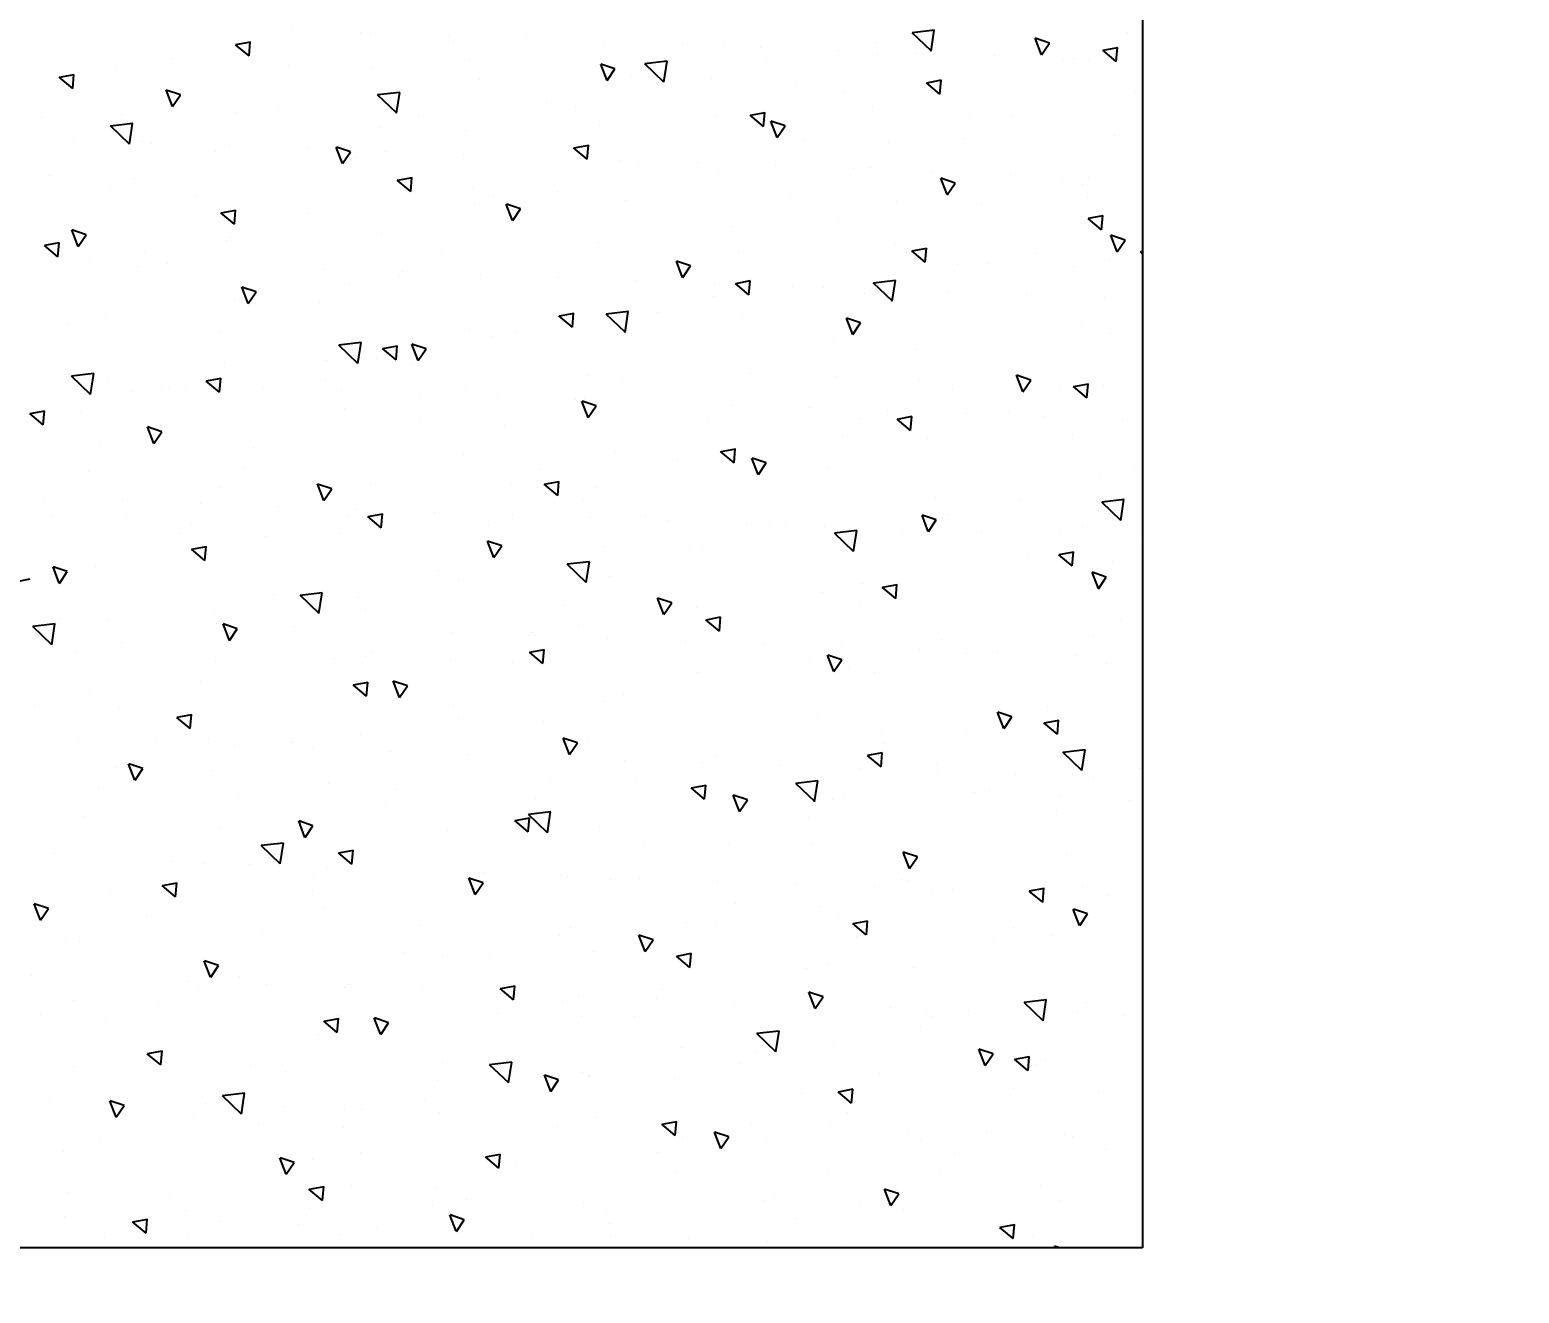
# Model space of a CAD drawing. Header units: metres. Extents: x 529524 to 529977, y 2674144 to 2674419.
# Drawn here: x 529745.622 to 529746.428, y 2674295.251 to 2674295.936 of the extents above; entities that cross this region are included whole.
import ezdxf

# ---------------------------------------------------------------- set-up
doc = ezdxf.new("R2010")
doc.units = ezdxf.units.M
doc.layers.add('IDT', color=7, linetype='Continuous')
doc.layers.add('MMS Block Numbering', color=7, linetype='Continuous')
doc.styles.add('Adani Regular', font='Adani Regular.ttf')

# ---------------------------------------------------------------- blocks, each defined once
blk = doc.blocks.new('IDT')
at = {"layer": 'IDT', "color": 8}
for p, q in [((27.26703, 16.38292), (27.26703, 17.48292)), ((27.26703, 17.48292), (28.76703, 17.48292))]:
    blk.add_line(p, q, dxfattribs=at)
at = {"layer": 'IDT', "color": 8, "linetype": 'Continuous'}
for p, q in [((27.31197, 17.48292), (27.31468, 17.48201)), ((27.31437, 17.48292), (27.31472, 17.48199)), ((27.38587, 17.48277), (27.38587, 17.48277)), ((27.42815, 17.48123), (27.42815, 17.48123)), ((27.64554, 17.48283), (27.64554, 17.48283)), ((27.32651, 17.47671), (27.32651, 17.47671)), ((27.33704, 17.47796), (27.33638, 17.47037)), ((27.33705, 17.47796), (27.34434, 17.47184)), ((27.47043, 17.47969), (27.47043, 17.47969)), ((27.5127, 17.47814), (27.5127, 17.47814)), ((27.55498, 17.4766), (27.55498, 17.4766)), ((27.59726, 17.47505), (27.59726, 17.47505)), ((27.63868, 17.47401), (27.63442, 17.46769)), ((27.63872, 17.47399), (27.64214, 17.46509)), ((27.63954, 17.47351), (27.63954, 17.47351)), ((27.70217, 17.47594), (27.70217, 17.47594)), ((27.78413, 17.47798), (27.78413, 17.47798)), ((27.80672, 17.47498), (27.80605, 17.46738)), ((27.80672, 17.47498), (27.81402, 17.46885)), ((27.82901, 17.47749), (27.82901, 17.47749)), ((27.33635, 17.47052), (27.34431, 17.47199)), ((27.4546, 17.46712), (27.4546, 17.46712)), ((27.55588, 17.46976), (27.55588, 17.46976)), ((27.63442, 17.46769), (27.64209, 17.46512)), ((27.68181, 17.47196), (27.68181, 17.47196)), ((27.72409, 17.47042), (27.72409, 17.47042)), ((27.76637, 17.46888), (27.76637, 17.46888)), ((27.80602, 17.46753), (27.81398, 17.469)), ((27.80865, 17.46733), (27.80865, 17.46733)), ((27.85092, 17.46579), (27.85092, 17.46579)), ((27.31164, 17.45745), (27.31164, 17.45745)), ((27.39668, 17.46232), (27.39668, 17.46232)), ((27.40336, 17.46), (27.39909, 17.45368)), ((27.4034, 17.45998), (27.40682, 17.45109)), ((27.42036, 17.45799), (27.42036, 17.45799)), ((27.46626, 17.45637), (27.46626, 17.45637)), ((27.47246, 17.45707), (27.47246, 17.45707)), ((27.5575, 17.46194), (27.5575, 17.46194)), ((27.56985, 17.45814), (27.56985, 17.45814)), ((27.63328, 17.4567), (27.63328, 17.4567)), ((27.65181, 17.46018), (27.65181, 17.46018)), ((27.71119, 17.45735), (27.71052, 17.44976)), ((27.71119, 17.45735), (27.71849, 17.45123)), ((27.71832, 17.46157), (27.71832, 17.46157)), ((27.78526, 17.46281), (27.78526, 17.46281)), ((27.7941, 17.45633), (27.7941, 17.45633)), ((27.32228, 17.44932), (27.32228, 17.44932)), ((27.39909, 17.45369), (27.40677, 17.45111)), ((27.64973, 17.45104), (27.64973, 17.45104)), ((27.69563, 17.44942), (27.69563, 17.44942)), ((27.71049, 17.44991), (27.71846, 17.45138)), ((27.84868, 17.45272), (27.84868, 17.45272)), ((27.3766, 17.4433), (27.3766, 17.4433)), ((27.43754, 17.44034), (27.43754, 17.44034)), ((27.51949, 17.44239), (27.51949, 17.44239)), ((27.73077, 17.44311), (27.72651, 17.43679)), ((27.73082, 17.44308), (27.73423, 17.43419)), ((27.3688, 17.43189), (27.3688, 17.43189)), ((27.60597, 17.43635), (27.60597, 17.43635)), ((27.61497, 17.43229), (27.62293, 17.43376)), ((27.61566, 17.43973), (27.61499, 17.43214)), ((27.61566, 17.43973), (27.62296, 17.43361)), ((27.71637, 17.43492), (27.71637, 17.43492)), ((27.72651, 17.43679), (27.73418, 17.43421)), ((27.28698, 17.42991), (27.28698, 17.42991)), ((27.38718, 17.42459), (27.38718, 17.42459)), ((27.47045, 17.42458), (27.47045, 17.42458)), ((27.49545, 17.4291), (27.49119, 17.42278)), ((27.4955, 17.42908), (27.49891, 17.42019)), ((27.52962, 17.43151), (27.52962, 17.43151)), ((27.69044, 17.43114), (27.69044, 17.43114)), ((27.83162, 17.42594), (27.83162, 17.42594)), ((27.83535, 17.4294), (27.83535, 17.4294)), ((27.85125, 17.43076), (27.85125, 17.43076)), ((27.26717, 17.42326), (27.26717, 17.42326)), ((27.30522, 17.42254), (27.30522, 17.42254)), ((27.30945, 17.42171), (27.30945, 17.42171)), ((27.35172, 17.42017), (27.35172, 17.42017)), ((27.394, 17.41863), (27.394, 17.41863)), ((27.43628, 17.41708), (27.43628, 17.41708)), ((27.49119, 17.42278), (27.49886, 17.42021)), ((27.51635, 17.42296), (27.51635, 17.42296)), ((27.51944, 17.41467), (27.5274, 17.41614)), ((27.52013, 17.42211), (27.51947, 17.41452)), ((27.52013, 17.42211), (27.52743, 17.41599)), ((27.58405, 17.41712), (27.58405, 17.41712)), ((27.69982, 17.41763), (27.69982, 17.41763)), ((27.74572, 17.41601), (27.74572, 17.41601)), ((27.42669, 17.40989), (27.42669, 17.40989)), ((27.47856, 17.41554), (27.47856, 17.41554)), ((27.52083, 17.41399), (27.52083, 17.41399)), ((27.56311, 17.41245), (27.56311, 17.41245)), ((27.60539, 17.4109), (27.60539, 17.4109)), ((27.64767, 17.40936), (27.64767, 17.40936)), ((27.68994, 17.40782), (27.68994, 17.40782)), ((27.69931, 17.40814), (27.69931, 17.40814)), ((27.75512, 17.41047), (27.75337, 17.39918)), ((27.75507, 17.41045), (27.76538, 17.40056)), ((27.78126, 17.41019), (27.78126, 17.41019)), ((27.82286, 17.41221), (27.8186, 17.40589)), ((27.82291, 17.41218), (27.82633, 17.40329)), ((27.4246, 17.40449), (27.42394, 17.3969)), ((27.4246, 17.40449), (27.4319, 17.39837)), ((27.65606, 17.40294), (27.65606, 17.40294)), ((27.73222, 17.40627), (27.73222, 17.40627)), ((27.75331, 17.39919), (27.76538, 17.40059)), ((27.7745, 17.40473), (27.7745, 17.40473)), ((27.81678, 17.40318), (27.81678, 17.40318)), ((27.8186, 17.40589), (27.82628, 17.40331)), ((27.85905, 17.40164), (27.85905, 17.40164)), ((27.29116, 17.39812), (27.29116, 17.39812)), ((27.33707, 17.3965), (27.33707, 17.3965)), ((27.42391, 17.39705), (27.43187, 17.39852)), ((27.45173, 17.39932), (27.45173, 17.39932)), ((27.58754, 17.3982), (27.58328, 17.39188)), ((27.58328, 17.39188), (27.59096, 17.38931)), ((27.58759, 17.39818), (27.59101, 17.38929)), ((27.61039, 17.39363), (27.60863, 17.38234)), ((27.61034, 17.39361), (27.62065, 17.38372)), ((27.64895, 17.39239), (27.64895, 17.39239)), ((27.32435, 17.38338), (27.32435, 17.38338)), ((27.32907, 17.38687), (27.32841, 17.37928)), ((27.32908, 17.38687), (27.33637, 17.38074)), ((27.35222, 17.38419), (27.34796, 17.37788)), ((27.35227, 17.38417), (27.35568, 17.37528)), ((27.4094, 17.38825), (27.4094, 17.38825)), ((27.52054, 17.39117), (27.52054, 17.39117)), ((27.56644, 17.38955), (27.56644, 17.38955)), ((27.56699, 17.39034), (27.56699, 17.39034)), ((27.57022, 17.38788), (27.57022, 17.38788)), ((27.60858, 17.38235), (27.62064, 17.38375)), ((27.73103, 17.3875), (27.73103, 17.3875)), ((27.74991, 17.38422), (27.74991, 17.38422)), ((27.79875, 17.38388), (27.79808, 17.37629)), ((27.79875, 17.38388), (27.80605, 17.37776)), ((27.84582, 17.38492), (27.84582, 17.38492)), ((27.31942, 17.38152), (27.31942, 17.38152)), ((27.32838, 17.37943), (27.33634, 17.3809)), ((27.34796, 17.37788), (27.35564, 17.3753)), ((27.46565, 17.3768), (27.4639, 17.3655)), ((27.4656, 17.37677), (27.47591, 17.36688)), ((27.47678, 17.37648), (27.47678, 17.37648)), ((27.48517, 17.38301), (27.48517, 17.38301)), ((27.64599, 17.38264), (27.64599, 17.38264)), ((27.79582, 17.3826), (27.79582, 17.3826)), ((27.79805, 17.37644), (27.80601, 17.37791)), ((27.80681, 17.38226), (27.80681, 17.38226)), ((27.43467, 17.37254), (27.43467, 17.37254)), ((27.51663, 17.37459), (27.51663, 17.37459)), ((27.67964, 17.3673), (27.67538, 17.36098)), ((27.67969, 17.36728), (27.6831, 17.35838)), ((27.70615, 17.36953), (27.70615, 17.36953)), ((27.32092, 17.35996), (27.31917, 17.34867)), ((27.32087, 17.35994), (27.33118, 17.35004)), ((27.34125, 17.36471), (27.34125, 17.36471)), ((27.38716, 17.36309), (27.38716, 17.36309)), ((27.46385, 17.36551), (27.47591, 17.36691)), ((27.67538, 17.36098), (27.68305, 17.35841)), ((27.70253, 17.35882), (27.71049, 17.36029)), ((27.70322, 17.36626), (27.70255, 17.35867)), ((27.70322, 17.36626), (27.71052, 17.36014)), ((27.7135, 17.36712), (27.7135, 17.36712)), ((27.27669, 17.3573), (27.27669, 17.3573)), ((27.30236, 17.35475), (27.30236, 17.35475)), ((27.31897, 17.35575), (27.31897, 17.35575)), ((27.36125, 17.35421), (27.36125, 17.35421)), ((27.38151, 17.35782), (27.38151, 17.35782)), ((27.38431, 17.35679), (27.38431, 17.35679)), ((27.40352, 17.35266), (27.40352, 17.35266)), ((27.44432, 17.35329), (27.44006, 17.34698)), ((27.44437, 17.35327), (27.44778, 17.34438)), ((27.4458, 17.35112), (27.4458, 17.35112)), ((27.54233, 17.35745), (27.54233, 17.35745)), ((27.57063, 17.35776), (27.57063, 17.35776)), ((27.61653, 17.35614), (27.61653, 17.35614)), ((27.70315, 17.35707), (27.70315, 17.35707)), ((27.82876, 17.35814), (27.82876, 17.35814)), ((27.86397, 17.3567), (27.86397, 17.3567)), ((27.29749, 17.35002), (27.29749, 17.35002)), ((27.31911, 17.34867), (27.33117, 17.35008)), ((27.44006, 17.34698), (27.44773, 17.3444)), ((27.48808, 17.34958), (27.48808, 17.34958)), ((27.52687, 17.34307), (27.52687, 17.34307)), ((27.53036, 17.34803), (27.53036, 17.34803)), ((27.57263, 17.34649), (27.57263, 17.34649)), ((27.58118, 17.34932), (27.58118, 17.34932)), ((27.60769, 17.34864), (27.60702, 17.34105)), ((27.60769, 17.34864), (27.61499, 17.34252)), ((27.61491, 17.34494), (27.61491, 17.34494)), ((27.65719, 17.3434), (27.65719, 17.3434)), ((27.8, 17.35081), (27.8, 17.35081)), ((27.84591, 17.34919), (27.84591, 17.34919)), ((27.607, 17.3412), (27.61496, 17.34267)), ((27.69644, 17.34034), (27.69644, 17.34034)), ((27.69947, 17.34185), (27.69947, 17.34185)), ((27.74174, 17.34031), (27.74174, 17.34031)), ((27.75624, 17.33612), (27.75624, 17.33612)), ((27.77173, 17.3364), (27.76747, 17.33008)), ((27.77178, 17.33638), (27.77519, 17.32748)), ((27.7784, 17.34239), (27.7784, 17.34239)), ((27.78402, 17.33876), (27.78402, 17.33876)), ((27.8263, 17.33722), (27.8263, 17.33722)), ((27.86858, 17.33568), (27.86858, 17.33568)), ((27.39134, 17.3313), (27.39134, 17.3313)), ((27.43725, 17.32968), (27.43725, 17.32968)), ((27.44887, 17.33153), (27.44887, 17.33153)), ((27.51216, 17.33102), (27.5115, 17.32343)), ((27.51216, 17.33102), (27.51946, 17.3249)), ((27.76747, 17.33008), (27.77515, 17.32751)), ((27.51147, 17.32358), (27.51943, 17.32505)), ((27.53641, 17.32239), (27.53215, 17.31608)), ((27.53646, 17.32237), (27.53987, 17.31348)), ((27.56413, 17.32255), (27.56413, 17.32255)), ((27.62072, 17.32435), (27.62072, 17.32435)), ((27.64608, 17.32459), (27.64608, 17.32459)), ((27.66662, 17.32273), (27.66662, 17.32273)), ((27.31655, 17.31373), (27.31655, 17.31373)), ((27.34759, 17.31661), (27.34759, 17.31661)), ((27.41663, 17.3134), (27.41597, 17.30581)), ((27.41664, 17.3134), (27.42393, 17.30727)), ((27.42211, 17.31419), (27.42211, 17.31419)), ((27.53215, 17.31608), (27.53982, 17.3135)), ((27.58293, 17.31381), (27.58293, 17.31381)), ((27.74375, 17.31344), (27.74375, 17.31344)), ((27.84295, 17.31713), (27.84295, 17.31713)), ((27.85009, 17.3174), (27.85009, 17.3174)), ((27.30109, 17.30839), (27.29683, 17.30207)), ((27.30114, 17.30837), (27.30455, 17.29947)), ((27.33707, 17.30932), (27.33707, 17.30932)), ((27.41594, 17.30596), (27.4239, 17.30743)), ((27.43181, 17.30475), (27.43181, 17.30475)), ((27.49789, 17.30895), (27.49789, 17.30895)), ((27.51376, 17.3068), (27.51376, 17.3068)), ((27.57696, 17.30966), (27.57696, 17.30966)), ((27.6587, 17.30857), (27.6587, 17.30857)), ((27.80633, 17.30271), (27.80633, 17.30271)), ((27.81952, 17.3082), (27.81952, 17.3082)), ((27.86383, 17.3055), (27.85956, 17.29918)), ((27.86387, 17.30547), (27.86729, 17.29658)), ((27.29683, 17.30207), (27.3045, 17.2995)), ((27.3211, 17.29577), (27.32044, 17.28818)), ((27.32111, 17.29577), (27.3284, 17.28965)), ((27.44143, 17.29789), (27.44143, 17.29789)), ((27.48734, 17.29627), (27.48734, 17.29627)), ((27.71064, 17.29933), (27.71064, 17.29933)), ((27.85956, 17.29918), (27.86724, 17.2966)), ((27.28563, 17.29209), (27.28563, 17.29209)), ((27.29949, 17.28695), (27.29949, 17.28695)), ((27.32041, 17.28834), (27.32837, 17.2898)), ((27.32791, 17.29055), (27.32791, 17.29055)), ((27.37019, 17.289), (27.37019, 17.289)), ((27.38145, 17.289), (27.38145, 17.289)), ((27.41247, 17.28746), (27.41247, 17.28746)), ((27.6285, 17.29149), (27.62424, 17.28517)), ((27.62855, 17.29147), (27.63197, 17.28258)), ((27.67081, 17.29094), (27.67081, 17.29094)), ((27.71671, 17.28932), (27.71671, 17.28932)), ((27.79008, 17.28535), (27.79804, 17.28682)), ((27.79078, 17.29279), (27.79011, 17.2852)), ((27.79078, 17.29279), (27.79808, 17.28667)), ((27.82589, 17.29035), (27.82589, 17.29035)), ((27.39422, 17.28376), (27.39422, 17.28376)), ((27.39768, 17.2832), (27.39768, 17.2832)), ((27.45474, 17.28591), (27.45474, 17.28591)), ((27.49702, 17.28437), (27.49702, 17.28437)), ((27.5393, 17.28282), (27.5393, 17.28282)), ((27.55504, 17.28338), (27.55504, 17.28338)), ((27.57832, 17.28153), (27.57832, 17.28153)), ((27.58158, 17.28128), (27.58158, 17.28128)), ((27.62385, 17.27974), (27.62385, 17.27974)), ((27.62424, 17.28517), (27.63192, 17.2826)), ((27.71586, 17.28301), (27.71586, 17.28301)), ((27.39318, 17.27749), (27.38892, 17.27117)), ((27.38892, 17.27117), (27.3966, 17.26859)), ((27.39323, 17.27746), (27.39665, 17.26857)), ((27.62705, 17.27625), (27.62705, 17.27625)), ((27.66613, 17.27819), (27.66613, 17.27819)), ((27.69358, 17.27255), (27.69358, 17.27255)), ((27.69525, 17.27517), (27.69458, 17.26758)), ((27.69525, 17.27517), (27.70255, 17.26905)), ((27.70841, 17.27665), (27.70841, 17.27665)), ((27.7341, 17.27493), (27.73235, 17.26364)), ((27.73405, 17.27491), (27.74436, 17.26502)), ((27.75069, 17.2751), (27.75069, 17.2751)), ((27.77553, 17.2746), (27.77553, 17.2746)), ((27.79296, 17.27356), (27.79296, 17.27356)), ((27.83524, 17.27201), (27.83524, 17.27201)), ((27.30805, 17.26981), (27.30805, 17.26981)), ((27.446, 17.26373), (27.446, 17.26373)), ((27.49152, 17.26448), (27.49152, 17.26448)), ((27.53743, 17.26286), (27.53743, 17.26286)), ((27.69456, 17.26773), (27.70252, 17.2692)), ((27.73229, 17.26365), (27.74435, 17.26505)), ((27.85642, 17.2693), (27.85642, 17.2693)), ((27.56126, 17.25475), (27.56126, 17.25475)), ((27.58937, 17.2581), (27.58761, 17.2468)), ((27.58932, 17.25807), (27.59962, 17.24818)), ((27.59972, 17.25755), (27.59906, 17.24996)), ((27.59972, 17.25755), (27.60702, 17.25142)), ((27.64322, 17.2568), (27.64322, 17.2568)), ((27.7206, 17.26059), (27.71634, 17.25427)), ((27.71634, 17.25427), (27.72401, 17.2517)), ((27.72065, 17.26057), (27.72406, 17.25168)), ((27.7209, 17.25753), (27.7209, 17.25753)), ((27.7668, 17.25591), (27.7668, 17.25591)), ((27.44777, 17.24979), (27.44777, 17.24979)), ((27.48528, 17.24659), (27.48102, 17.24027)), ((27.48533, 17.24656), (27.48874, 17.23767)), ((27.58756, 17.24681), (27.59962, 17.24821)), ((27.59903, 17.25011), (27.60699, 17.25158)), ((27.84009, 17.24933), (27.84009, 17.24933)), ((27.274, 17.2405), (27.274, 17.2405)), ((27.31369, 17.24593), (27.31369, 17.24593)), ((27.43482, 17.24012), (27.43482, 17.24012)), ((27.44463, 17.24126), (27.44288, 17.22996)), ((27.44458, 17.24123), (27.45489, 17.23134)), ((27.48102, 17.24027), (27.48869, 17.23769)), ((27.50419, 17.23993), (27.50353, 17.23233)), ((27.50419, 17.23993), (27.51149, 17.2338)), ((27.5109, 17.239), (27.5109, 17.239)), ((27.59564, 17.23975), (27.59564, 17.23975)), ((27.67714, 17.24284), (27.67714, 17.24284)), ((27.75646, 17.23938), (27.75646, 17.23938)), ((27.31224, 17.23802), (27.31224, 17.23802)), ((27.34978, 17.23526), (27.34978, 17.23526)), ((27.35814, 17.2364), (27.35814, 17.2364)), ((27.42894, 17.23695), (27.42894, 17.23695)), ((27.44283, 17.22997), (27.45489, 17.23137)), ((27.5035, 17.23249), (27.51146, 17.23396)), ((27.5106, 17.23488), (27.5106, 17.23488)), ((27.54161, 17.23107), (27.54161, 17.23107)), ((27.67142, 17.23451), (27.67142, 17.23451)), ((27.70777, 17.23153), (27.70777, 17.23153)), ((27.83224, 17.23413), (27.83224, 17.23413)), ((27.26848, 17.22333), (27.26848, 17.22333)), ((27.29376, 17.22794), (27.29376, 17.22794)), ((27.2999, 17.22442), (27.29815, 17.21313)), ((27.29985, 17.2244), (27.31016, 17.2145)), ((27.33604, 17.2264), (27.33604, 17.2264)), ((27.37832, 17.22485), (27.37832, 17.22485)), ((27.40866, 17.2223), (27.408, 17.21471)), ((27.40867, 17.2223), (27.41596, 17.21618)), ((27.4206, 17.22331), (27.4206, 17.22331)), ((27.58752, 17.22945), (27.58752, 17.22945)), ((27.77099, 17.22412), (27.77099, 17.22412)), ((27.81269, 17.22969), (27.80843, 17.22337)), ((27.80843, 17.22337), (27.81611, 17.2208)), ((27.81274, 17.22967), (27.81615, 17.22078)), ((27.81689, 17.2225), (27.81689, 17.2225)), ((27.82303, 17.22255), (27.82303, 17.22255)), ((27.29663, 17.21916), (27.29663, 17.21916)), ((27.29809, 17.21313), (27.31015, 17.21454)), ((27.37858, 17.2212), (27.37858, 17.2212)), ((27.40797, 17.21487), (27.41593, 17.21633)), ((27.46287, 17.22176), (27.46287, 17.22176)), ((27.49786, 17.21638), (27.49786, 17.21638)), ((27.50515, 17.22022), (27.50515, 17.22022)), ((27.54743, 17.21868), (27.54743, 17.21868)), ((27.57737, 17.21568), (27.57311, 17.20937)), ((27.57742, 17.21566), (27.58083, 17.20677)), ((27.58971, 17.21713), (27.58971, 17.21713)), ((27.63198, 17.21559), (27.63198, 17.21559)), ((27.67426, 17.21404), (27.67426, 17.21404)), ((27.40694, 17.20969), (27.40694, 17.20969)), ((27.56776, 17.20932), (27.56776, 17.20932)), ((27.57311, 17.20937), (27.58079, 17.20679)), ((27.57546, 17.21373), (27.57546, 17.21373)), ((27.71654, 17.2125), (27.71654, 17.2125)), ((27.72723, 17.20943), (27.72723, 17.20943)), ((27.72858, 17.20894), (27.72858, 17.20894)), ((27.75882, 17.21095), (27.75882, 17.21095)), ((27.77267, 17.2068), (27.77267, 17.2068)), ((27.80109, 17.20941), (27.80109, 17.20941)), ((27.84337, 17.20787), (27.84337, 17.20787)), ((27.31244, 17.19724), (27.3204, 17.19871)), ((27.31313, 17.20468), (27.31247, 17.19709)), ((27.31314, 17.20468), (27.32043, 17.19856)), ((27.34205, 17.20168), (27.33779, 17.19536)), ((27.3421, 17.20166), (27.34551, 17.19277)), ((27.36233, 17.20461), (27.36233, 17.20461)), ((27.40823, 17.20299), (27.40823, 17.20299)), ((27.69071, 17.20475), (27.69071, 17.20475)), ((27.78281, 17.2017), (27.78214, 17.19411)), ((27.78281, 17.2017), (27.79011, 17.19558)), ((27.31857, 17.18992), (27.31857, 17.18992)), ((27.33779, 17.19536), (27.34547, 17.19279)), ((27.44314, 17.19594), (27.44314, 17.19594)), ((27.5917, 17.19766), (27.5917, 17.19766)), ((27.63761, 17.19604), (27.63761, 17.19604)), ((27.78211, 17.19426), (27.79008, 17.19573)), ((27.82108, 17.19071), (27.82108, 17.19071)), ((27.54795, 17.18297), (27.54795, 17.18297)), ((27.5584, 17.18696), (27.5584, 17.18696)), ((27.64035, 17.189), (27.64035, 17.189)), ((27.66947, 17.18478), (27.66521, 17.17847)), ((27.66951, 17.18476), (27.67293, 17.17587)), ((27.68728, 17.18408), (27.68661, 17.17649)), ((27.68728, 17.18408), (27.69458, 17.17795)), ((27.86698, 17.18909), (27.86698, 17.18909)), ((27.31082, 17.17814), (27.31082, 17.17814)), ((27.66521, 17.17847), (27.67288, 17.17589)), ((27.68659, 17.17664), (27.69455, 17.17811)), ((27.77732, 17.17602), (27.77732, 17.17602)), ((27.83722, 17.18153), (27.83722, 17.18153)), ((27.28672, 17.16643), (27.28672, 17.16643)), ((27.41242, 17.1712), (27.41242, 17.1712)), ((27.42608, 17.16916), (27.42608, 17.16916)), ((27.43415, 17.17078), (27.42988, 17.16446)), ((27.43419, 17.17076), (27.43761, 17.16186)), ((27.44754, 17.16606), (27.44754, 17.16606)), ((27.45833, 17.16958), (27.45833, 17.16958)), ((27.50804, 17.17121), (27.50804, 17.17121)), ((27.59175, 17.16646), (27.59109, 17.15886)), ((27.59175, 17.16645), (27.59905, 17.16033)), ((27.60836, 17.16569), (27.60836, 17.16569)), ((27.30329, 17.16198), (27.30329, 17.16198)), ((27.34556, 17.16044), (27.34556, 17.16044)), ((27.36249, 17.16119), (27.36249, 17.16119)), ((27.38784, 17.15889), (27.38784, 17.15889)), ((27.42989, 17.16446), (27.43756, 17.16189)), ((27.52331, 17.16082), (27.52331, 17.16082)), ((27.59106, 17.15902), (27.59902, 17.16048)), ((27.64179, 17.16425), (27.64179, 17.16425)), ((27.68413, 17.16044), (27.68413, 17.16044)), ((27.6877, 17.16263), (27.6877, 17.16263)), ((27.70491, 17.16374), (27.70491, 17.16374)), ((27.76917, 17.16531), (27.76917, 17.16531)), ((27.84495, 17.16007), (27.84495, 17.16007)), ((27.29376, 17.15136), (27.29376, 17.15136)), ((27.36866, 17.15651), (27.36866, 17.15651)), ((27.37572, 17.15341), (27.37572, 17.15341)), ((27.43012, 17.15735), (27.43012, 17.15735)), ((27.4724, 17.1558), (27.4724, 17.1558)), ((27.51467, 17.15426), (27.51467, 17.15426)), ((27.55695, 17.15271), (27.55695, 17.15271)), ((27.59804, 17.14956), (27.59804, 17.14956)), ((27.59923, 17.15117), (27.59923, 17.15117)), ((27.64151, 17.14962), (27.64151, 17.14962)), ((27.76156, 17.15388), (27.7573, 17.14757)), ((27.76161, 17.15386), (27.76502, 17.14497)), ((27.82016, 17.15476), (27.82016, 17.15476)), ((27.85781, 17.15623), (27.85606, 17.14494)), ((27.85776, 17.15621), (27.86807, 17.14631)), ((27.27904, 17.14312), (27.27904, 17.14312)), ((27.49553, 17.14139), (27.50349, 17.14286)), ((27.49622, 17.14883), (27.49556, 17.14124)), ((27.49622, 17.14883), (27.50352, 17.14271)), ((27.57259, 17.14594), (27.57259, 17.14594)), ((27.68378, 17.14808), (27.68378, 17.14808)), ((27.72606, 17.14654), (27.72606, 17.14654)), ((27.7573, 17.14757), (27.76497, 17.14499)), ((27.76834, 17.14499), (27.76834, 17.14499)), ((27.81062, 17.14345), (27.81062, 17.14345)), ((27.82741, 17.14261), (27.82741, 17.14261)), ((27.85289, 17.1419), (27.85289, 17.1419)), ((27.85601, 17.14494), (27.86807, 17.14635)), ((27.41965, 17.13563), (27.41965, 17.13563)), ((27.46251, 17.13779), (27.46251, 17.13779)), ((27.50842, 17.13617), (27.50842, 17.13617)), ((27.52624, 17.13988), (27.52198, 17.13356)), ((27.52198, 17.13356), (27.52965, 17.13099)), ((27.52629, 17.13986), (27.5297, 17.13096)), ((27.58047, 17.13525), (27.58047, 17.13525)), ((27.68785, 17.13696), (27.68785, 17.13696)), ((27.71308, 17.13939), (27.71133, 17.1281)), ((27.71303, 17.13937), (27.72334, 17.12948)), ((27.74129, 17.13488), (27.74129, 17.13488)), ((27.7698, 17.13901), (27.7698, 17.13901)), ((27.29092, 17.12587), (27.28666, 17.11955)), ((27.29097, 17.12585), (27.29438, 17.11696)), ((27.4, 17.12377), (27.40796, 17.12524)), ((27.40069, 17.13121), (27.40003, 17.12362)), ((27.4007, 17.13121), (27.40799, 17.12509)), ((27.44027, 17.12814), (27.44027, 17.12814)), ((27.69188, 17.13084), (27.69188, 17.13084)), ((27.71127, 17.12811), (27.72333, 17.12951)), ((27.73779, 17.12922), (27.73779, 17.12922)), ((27.28666, 17.11956), (27.29433, 17.11698)), ((27.41875, 17.1231), (27.41875, 17.1231)), ((27.55553, 17.11916), (27.55553, 17.11916)), ((27.56834, 17.12256), (27.56659, 17.11126)), ((27.56829, 17.12253), (27.5786, 17.11264)), ((27.63749, 17.12121), (27.63749, 17.12121)), ((27.85365, 17.12298), (27.84939, 17.11666)), ((27.8537, 17.12296), (27.85712, 17.11407)), ((27.86967, 17.12079), (27.87763, 17.12226)), ((27.28323, 17.11133), (27.28323, 17.11133)), ((27.30516, 17.11359), (27.3045, 17.106)), ((27.30517, 17.11359), (27.31246, 17.10747)), ((27.30796, 17.11034), (27.30796, 17.11034)), ((27.32913, 17.10971), (27.32913, 17.10971)), ((27.56654, 17.11127), (27.5786, 17.11267)), ((27.64813, 17.11615), (27.64813, 17.11615)), ((27.77484, 17.11061), (27.77417, 17.10302)), ((27.77484, 17.11061), (27.78214, 17.10448)), ((27.83436, 17.11374), (27.83436, 17.11374)), ((27.84939, 17.11666), (27.85707, 17.11409)), ((27.30447, 17.10615), (27.31243, 17.10762)), ((27.42361, 17.10572), (27.42186, 17.09442)), ((27.42322, 17.10136), (27.42322, 17.10136)), ((27.42356, 17.10569), (27.43387, 17.0958)), ((27.50517, 17.10341), (27.50517, 17.10341)), ((27.5126, 17.10438), (27.5126, 17.10438)), ((27.55851, 17.10276), (27.55851, 17.10276)), ((27.61833, 17.10898), (27.61407, 17.10266)), ((27.61407, 17.10266), (27.62175, 17.10008)), ((27.61838, 17.10895), (27.6218, 17.10006)), ((27.77414, 17.10317), (27.78211, 17.10464)), ((27.26995, 17.09832), (27.26995, 17.09832)), ((27.31223, 17.09677), (27.31223, 17.09677)), ((27.3545, 17.09523), (27.3545, 17.09523)), ((27.38301, 17.09497), (27.37875, 17.08865)), ((27.38306, 17.09495), (27.38647, 17.08606)), ((27.39678, 17.09368), (27.39678, 17.09368)), ((27.4218, 17.09443), (27.43387, 17.09584)), ((27.67931, 17.09298), (27.67864, 17.08539)), ((27.67931, 17.09298), (27.68661, 17.08686)), ((27.70204, 17.09594), (27.70204, 17.09594)), ((27.74198, 17.09743), (27.74198, 17.09743)), ((27.78788, 17.09581), (27.78788, 17.09581)), ((27.27888, 17.08888), (27.27712, 17.07759)), ((27.27883, 17.08886), (27.28913, 17.07897)), ((27.29943, 17.09237), (27.29943, 17.09237)), ((27.37286, 17.08561), (27.37286, 17.08561)), ((27.37521, 17.08713), (27.37521, 17.08713)), ((27.37875, 17.08865), (27.38643, 17.08608)), ((27.43906, 17.09214), (27.43906, 17.09214)), ((27.46025, 17.092), (27.46025, 17.092)), ((27.46884, 17.08969), (27.46884, 17.08969)), ((27.48134, 17.0906), (27.48134, 17.0906)), ((27.52361, 17.08905), (27.52361, 17.08905)), ((27.53603, 17.08675), (27.53603, 17.08675)), ((27.56589, 17.08751), (27.56589, 17.08751)), ((27.60817, 17.08596), (27.60817, 17.08596)), ((27.62107, 17.09162), (27.62107, 17.09162)), ((27.67862, 17.08555), (27.68658, 17.08701)), ((27.69684, 17.08638), (27.69684, 17.08638)), ((27.78189, 17.09125), (27.78189, 17.09125)), ((27.8173, 17.08696), (27.8173, 17.08696)), ((27.85766, 17.086), (27.85766, 17.086)), ((27.27707, 17.07759), (27.28913, 17.079)), ((27.2909, 17.08357), (27.2909, 17.08357)), ((27.33332, 17.07792), (27.33332, 17.07792)), ((27.56973, 17.07814), (27.56973, 17.07814)), ((27.65045, 17.08442), (27.65045, 17.08442)), ((27.69273, 17.08287), (27.69273, 17.08287)), ((27.69822, 17.08274), (27.69822, 17.08274)), ((27.71043, 17.07808), (27.70617, 17.07176)), ((27.71048, 17.07805), (27.71389, 17.06916)), ((27.735, 17.08133), (27.735, 17.08133)), ((27.77728, 17.07979), (27.77728, 17.07979)), ((27.81956, 17.07824), (27.81956, 17.07824)), ((27.37922, 17.0763), (27.37922, 17.0763)), ((27.56269, 17.07097), (27.56269, 17.07097)), ((27.58309, 17.06792), (27.59105, 17.06939)), ((27.58378, 17.07536), (27.58312, 17.06777)), ((27.58378, 17.07536), (27.59108, 17.06924)), ((27.6086, 17.06935), (27.6086, 17.06935)), ((27.68498, 17.06916), (27.68498, 17.06916)), ((27.70617, 17.07176), (27.71384, 17.06918)), ((27.76694, 17.07121), (27.76694, 17.07121)), ((27.86184, 17.0767), (27.86184, 17.0767)), ((27.27155, 17.06194), (27.27155, 17.06194)), ((27.28956, 17.06323), (27.28956, 17.06323)), ((27.43236, 17.06156), (27.43236, 17.06156)), ((27.47511, 17.06407), (27.47085, 17.05775)), ((27.47516, 17.06405), (27.47857, 17.05516)), ((27.59318, 17.06119), (27.59318, 17.06119)), ((27.754, 17.06082), (27.754, 17.06082)), ((27.79207, 17.06402), (27.79207, 17.06402)), ((27.83797, 17.0624), (27.83797, 17.0624)), ((27.43741, 17.06035), (27.43741, 17.06035)), ((27.47085, 17.05775), (27.47852, 17.05518)), ((27.48825, 17.05774), (27.48759, 17.05015)), ((27.48826, 17.05774), (27.49555, 17.05162)), ((27.51893, 17.05628), (27.51893, 17.05628)), ((27.63462, 17.05341), (27.63462, 17.05341)), ((27.48756, 17.0503), (27.49552, 17.05177)), ((27.55267, 17.05137), (27.55267, 17.05137)), ((27.74831, 17.04933), (27.74831, 17.04933)), ((27.80252, 17.04717), (27.79826, 17.04086)), ((27.80257, 17.04715), (27.80598, 17.03826)), ((27.8315, 17.04594), (27.8315, 17.04594)), ((27.30509, 17.04255), (27.30509, 17.04255)), ((27.38341, 17.04451), (27.38341, 17.04451)), ((27.39272, 17.04012), (27.39206, 17.03253)), ((27.39273, 17.04012), (27.40002, 17.034)), ((27.42931, 17.04289), (27.42931, 17.04289)), ((27.61278, 17.03756), (27.61278, 17.03756)), ((27.79826, 17.04086), (27.80594, 17.03828)), ((27.8624, 17.03714), (27.86173, 17.02954)), ((27.8624, 17.03714), (27.8697, 17.03101)), ((27.27808, 17.03417), (27.27808, 17.03417)), ((27.32036, 17.03262), (27.32036, 17.03262)), ((27.33965, 17.02982), (27.33965, 17.02982)), ((27.36264, 17.03108), (27.36264, 17.03108)), ((27.39203, 17.03268), (27.39999, 17.03415)), ((27.40491, 17.02954), (27.40491, 17.02954)), ((27.42035, 17.03357), (27.42035, 17.03357)), ((27.50231, 17.03561), (27.50231, 17.03561)), ((27.5672, 17.03317), (27.56294, 17.02685)), ((27.56725, 17.03315), (27.57066, 17.02425)), ((27.65869, 17.03594), (27.65869, 17.03594)), ((27.84216, 17.03061), (27.84216, 17.03061)), ((27.8617, 17.0297), (27.86966, 17.03116)), ((27.29719, 17.0225), (27.29653, 17.01491)), ((27.2972, 17.0225), (27.30449, 17.01637)), ((27.44719, 17.02799), (27.44719, 17.02799)), ((27.48947, 17.02645), (27.48947, 17.02645)), ((27.53175, 17.0249), (27.53175, 17.0249)), ((27.56294, 17.02685), (27.57061, 17.02428)), ((27.56902, 17.02287), (27.56902, 17.02287)), ((27.57402, 17.02336), (27.57402, 17.02336)), ((27.6163, 17.02181), (27.6163, 17.02181)), ((27.69918, 17.02815), (27.69918, 17.02815)), ((27.83679, 17.02069), (27.83504, 17.0094)), ((27.83674, 17.02067), (27.84705, 17.01078)), ((27.28803, 17.01577), (27.28803, 17.01577)), ((27.2965, 17.01506), (27.30446, 17.01653)), ((27.31214, 17.0183), (27.31214, 17.0183)), ((27.33188, 17.01916), (27.32762, 17.01285)), ((27.32762, 17.01285), (27.33529, 17.01027)), ((27.33193, 17.01914), (27.33534, 17.01025)), ((27.36999, 17.01782), (27.36999, 17.01782)), ((27.38792, 17.01306), (27.38792, 17.01306)), ((27.47296, 17.01793), (27.47296, 17.01793)), ((27.54874, 17.01269), (27.54874, 17.01269)), ((27.63378, 17.01756), (27.63378, 17.01756)), ((27.65858, 17.02027), (27.65858, 17.02027)), ((27.70086, 17.01873), (27.70086, 17.01873)), ((27.70956, 17.01231), (27.70956, 17.01231)), ((27.74313, 17.01718), (27.74313, 17.01718)), ((27.76618, 17.01207), (27.77414, 17.01354)), ((27.76687, 17.01951), (27.7662, 17.01192)), ((27.76687, 17.01951), (27.77417, 17.01339)), ((27.78541, 17.01564), (27.78541, 17.01564)), ((27.7946, 17.01718), (27.7946, 17.01718)), ((27.7984, 17.01592), (27.7984, 17.01592)), ((27.81444, 17.01917), (27.81444, 17.01917)), ((27.82769, 17.01409), (27.82769, 17.01409)), ((27.4335, 17.0111), (27.4335, 17.0111)), ((27.4794, 17.00948), (27.4794, 17.00948)), ((27.56686, 17.01035), (27.56686, 17.01035)), ((27.83499, 17.0094), (27.84705, 17.01081)), ((27.38974, 16.99641), (27.38974, 16.99641)), ((27.6593, 17.00227), (27.65503, 16.99595)), ((27.65934, 17.00225), (27.66276, 16.99335)), ((27.66287, 17.00415), (27.66287, 17.00415)), ((27.67134, 17.00189), (27.67067, 16.9943)), ((27.67134, 17.00189), (27.67864, 16.99577)), ((27.68212, 17.00137), (27.68212, 17.00137)), ((27.69206, 17.00385), (27.69031, 16.99256)), ((27.69201, 17.00383), (27.70232, 16.99394)), ((27.70878, 17.00253), (27.70878, 17.00253)), ((27.76408, 17.00342), (27.76408, 17.00342)), ((27.42397, 16.98826), (27.41971, 16.98195)), ((27.42402, 16.98824), (27.42744, 16.97935)), ((27.43455, 16.99255), (27.43455, 16.99255)), ((27.61911, 16.98946), (27.61911, 16.98946)), ((27.65503, 16.99595), (27.66271, 16.99338)), ((27.67065, 16.99445), (27.67861, 16.99592)), ((27.69025, 16.99257), (27.70231, 16.99397)), ((27.28426, 16.98787), (27.28426, 16.98787)), ((27.30012, 16.98302), (27.30012, 16.98302)), ((27.41971, 16.98195), (27.42739, 16.97937)), ((27.44508, 16.9875), (27.44508, 16.9875)), ((27.54732, 16.98702), (27.54557, 16.97572)), ((27.54727, 16.98699), (27.55758, 16.9771)), ((27.5498, 16.98357), (27.5498, 16.98357)), ((27.57581, 16.98427), (27.57515, 16.97668)), ((27.57581, 16.98427), (27.58311, 16.97815)), ((27.6059, 16.98713), (27.6059, 16.98713)), ((27.63176, 16.98562), (27.63176, 16.98562)), ((27.76672, 16.98675), (27.76672, 16.98675)), ((27.84849, 16.98251), (27.84849, 16.98251)), ((27.30223, 16.97475), (27.30223, 16.97475)), ((27.48359, 16.97769), (27.48359, 16.97769)), ((27.52949, 16.97607), (27.52949, 16.97607)), ((27.54552, 16.97573), (27.55758, 16.97713)), ((27.57512, 16.97683), (27.58308, 16.9783)), ((27.82863, 16.97815), (27.82863, 16.97815)), ((27.2876, 16.96821), (27.2876, 16.96821)), ((27.32988, 16.96666), (27.32988, 16.96666)), ((27.37216, 16.96512), (27.37216, 16.96512)), ((27.40259, 16.97018), (27.40084, 16.95888)), ((27.40254, 16.97015), (27.41285, 16.96026)), ((27.41749, 16.96577), (27.41749, 16.96577)), ((27.48028, 16.96665), (27.47962, 16.95906)), ((27.48029, 16.96665), (27.48758, 16.96053)), ((27.49944, 16.96782), (27.49944, 16.96782)), ((27.71296, 16.97074), (27.71296, 16.97074)), ((27.75139, 16.97137), (27.74713, 16.96505)), ((27.74713, 16.96505), (27.7548, 16.96248)), ((27.75144, 16.97134), (27.75485, 16.96245)), ((27.75887, 16.96912), (27.75887, 16.96912)), ((27.40078, 16.95889), (27.41284, 16.9603)), ((27.41443, 16.96357), (27.41443, 16.96357)), ((27.43983, 16.963), (27.43983, 16.963)), ((27.45671, 16.96203), (27.45671, 16.96203)), ((27.47959, 16.95921), (27.48755, 16.96068)), ((27.49899, 16.96049), (27.49899, 16.96049)), ((27.51607, 16.95736), (27.51181, 16.95104)), ((27.51612, 16.95734), (27.51953, 16.94845)), ((27.54127, 16.95894), (27.54127, 16.95894)), ((27.58354, 16.9574), (27.58354, 16.9574)), ((27.62582, 16.95585), (27.62582, 16.95585)), ((27.6692, 16.95605), (27.6692, 16.95605)), ((27.69631, 16.96035), (27.69631, 16.96035)), ((27.28517, 16.94798), (27.28517, 16.94798)), ((27.3043, 16.95123), (27.3043, 16.95123)), ((27.35021, 16.94961), (27.35021, 16.94961)), ((27.36713, 16.95002), (27.36713, 16.95002)), ((27.38475, 16.94903), (27.38409, 16.94144)), ((27.38476, 16.94903), (27.39205, 16.9429)), ((27.51181, 16.95105), (27.51948, 16.94847)), ((27.6681, 16.95431), (27.6681, 16.95431)), ((27.71038, 16.95276), (27.71038, 16.95276)), ((27.75265, 16.95122), (27.75265, 16.95122)), ((27.79493, 16.94967), (27.79493, 16.94967)), ((27.81157, 16.95137), (27.81157, 16.95137)), ((27.83721, 16.94813), (27.83721, 16.94813)), ((27.26703, 16.94446), (27.26811, 16.94343)), ((27.26703, 16.94333), (27.26811, 16.94346)), ((27.28075, 16.94336), (27.27649, 16.93704)), ((27.2808, 16.94333), (27.28421, 16.93444)), ((27.32486, 16.94424), (27.32486, 16.94424)), ((27.38406, 16.94159), (27.39202, 16.94306)), ((27.48568, 16.94387), (27.48568, 16.94387)), ((27.53368, 16.94428), (27.53368, 16.94428)), ((27.564, 16.94255), (27.564, 16.94255)), ((27.57958, 16.94266), (27.57958, 16.94266)), ((27.64649, 16.94349), (27.64649, 16.94349)), ((27.80731, 16.94312), (27.80731, 16.94312)), ((27.84348, 16.94047), (27.83922, 16.93415)), ((27.84353, 16.94044), (27.84695, 16.93155)), ((27.85373, 16.9386), (27.86169, 16.94007)), ((27.85443, 16.94604), (27.85376, 16.93845)), ((27.85443, 16.94604), (27.86173, 16.93992)), ((27.27649, 16.93704), (27.28416, 16.93446)), ((27.40063, 16.939), (27.40063, 16.939)), ((27.56145, 16.93862), (27.56145, 16.93862)), ((27.67926, 16.93357), (27.67926, 16.93357)), ((27.72227, 16.93825), (27.72227, 16.93825)), ((27.76121, 16.93562), (27.76121, 16.93562)), ((27.76305, 16.93733), (27.76305, 16.93733)), ((27.80896, 16.93571), (27.80896, 16.93571)), ((27.83922, 16.93415), (27.8469, 16.93157)), ((27.28853, 16.92397), (27.29649, 16.92544)), ((27.28923, 16.93141), (27.28856, 16.92381)), ((27.28923, 16.93141), (27.29653, 16.92528)), ((27.43168, 16.92476), (27.43168, 16.92476)), ((27.48992, 16.92959), (27.48992, 16.92959)), ((27.60816, 16.92646), (27.6039, 16.92014)), ((27.60821, 16.92644), (27.61162, 16.91755)), ((27.7589, 16.92842), (27.75823, 16.92083)), ((27.7589, 16.92842), (27.7662, 16.9223)), ((27.35439, 16.91782), (27.35439, 16.91782)), ((27.4003, 16.9162), (27.4003, 16.9162)), ((27.54694, 16.91578), (27.54694, 16.91578)), ((27.6039, 16.92014), (27.61158, 16.91757)), ((27.62889, 16.91782), (27.62889, 16.91782)), ((27.71929, 16.92264), (27.71929, 16.92264)), ((27.75821, 16.92098), (27.76617, 16.92245)), ((27.29697, 16.91381), (27.29697, 16.91381)), ((27.37284, 16.91246), (27.36858, 16.90614)), ((27.37289, 16.91243), (27.3763, 16.90354)), ((27.45779, 16.91343), (27.45779, 16.91343)), ((27.58377, 16.91087), (27.58377, 16.91087)), ((27.61861, 16.91306), (27.61861, 16.91306)), ((27.62967, 16.90925), (27.62967, 16.90925)), ((27.66337, 16.9108), (27.66271, 16.90321)), ((27.66337, 16.9108), (27.67067, 16.90468)), ((27.77943, 16.91269), (27.77943, 16.91269)), ((27.82577, 16.91035), (27.82577, 16.91035)), ((27.29654, 16.903), (27.29654, 16.903)), ((27.29937, 16.90696), (27.29937, 16.90696)), ((27.31064, 16.90313), (27.31064, 16.90313)), ((27.33882, 16.90146), (27.33882, 16.90146)), ((27.36858, 16.90614), (27.37626, 16.90356)), ((27.3811, 16.89991), (27.3811, 16.89991)), ((27.49658, 16.90002), (27.49658, 16.90002)), ((27.66268, 16.90336), (27.67064, 16.90483)), ((27.81314, 16.90392), (27.81314, 16.90392)), ((27.85905, 16.9023), (27.85905, 16.9023)), ((27.41462, 16.89798), (27.41462, 16.89798)), ((27.42338, 16.89837), (27.42338, 16.89837)), ((27.46565, 16.89682), (27.46565, 16.89682)), ((27.50793, 16.89528), (27.50793, 16.89528)), ((27.54001, 16.89618), (27.54001, 16.89618)), ((27.55021, 16.89373), (27.55021, 16.89373)), ((27.56784, 16.89318), (27.56718, 16.88559)), ((27.56784, 16.89318), (27.57514, 16.88706)), ((27.59249, 16.89219), (27.59249, 16.89219)), ((27.69345, 16.89256), (27.69345, 16.89256)), ((27.70026, 16.89556), (27.696, 16.88924)), ((27.70031, 16.89554), (27.70372, 16.88665)), ((27.40449, 16.88441), (27.40449, 16.88441)), ((27.56715, 16.88574), (27.57511, 16.88721)), ((27.63476, 16.89065), (27.63476, 16.89065)), ((27.67704, 16.8891), (27.67704, 16.8891)), ((27.696, 16.88924), (27.70367, 16.88667)), ((27.71932, 16.88756), (27.71932, 16.88756)), ((27.7616, 16.88601), (27.7616, 16.88601)), ((27.76938, 16.88923), (27.76938, 16.88923)), ((27.80387, 16.88447), (27.80387, 16.88447)), ((27.80871, 16.88358), (27.80871, 16.88358)), ((27.81577, 16.88515), (27.81402, 16.87386)), ((27.81572, 16.88513), (27.82603, 16.87524)), ((27.28231, 16.88018), (27.28231, 16.88018)), ((27.36426, 16.88223), (27.36426, 16.88223)), ((27.45039, 16.88279), (27.45039, 16.88279)), ((27.46494, 16.88155), (27.46067, 16.87524)), ((27.46068, 16.87524), (27.46835, 16.87266)), ((27.46498, 16.88153), (27.4684, 16.87264)), ((27.47231, 16.87556), (27.47165, 16.86797)), ((27.47232, 16.87556), (27.47961, 16.86943)), ((27.63386, 16.87746), (27.63386, 16.87746)), ((27.67976, 16.87584), (27.67976, 16.87584)), ((27.81396, 16.87387), (27.82603, 16.87527)), ((27.84615, 16.88292), (27.84615, 16.88292)), ((27.33757, 16.87018), (27.33757, 16.87018)), ((27.36073, 16.86972), (27.36073, 16.86972)), ((27.47162, 16.86812), (27.47958, 16.86959)), ((27.49839, 16.8698), (27.49839, 16.8698)), ((27.56113, 16.87476), (27.56113, 16.87476)), ((27.65921, 16.86943), (27.65921, 16.86943)), ((27.67104, 16.86831), (27.66928, 16.85702)), ((27.67099, 16.86829), (27.6813, 16.8584)), ((27.75835, 16.86782), (27.75835, 16.86782)), ((27.82003, 16.86905), (27.82003, 16.86905)), ((27.86323, 16.87051), (27.86323, 16.87051)), ((27.41335, 16.86493), (27.41335, 16.86493)), ((27.57417, 16.86456), (27.57417, 16.86456)), ((27.5901, 16.86277), (27.5901, 16.86277)), ((27.67639, 16.86578), (27.67639, 16.86578)), ((27.73498, 16.86418), (27.73498, 16.86418)), ((27.79235, 16.86466), (27.78809, 16.85834)), ((27.7924, 16.86464), (27.79581, 16.85574)), ((27.27111, 16.85633), (27.27111, 16.85633)), ((27.37609, 16.8505), (27.38405, 16.85197)), ((27.37678, 16.85793), (27.37612, 16.85034)), ((27.37679, 16.85793), (27.38408, 16.85181)), ((27.42882, 16.85696), (27.42882, 16.85696)), ((27.45458, 16.851), (27.45458, 16.851)), ((27.5263, 16.85148), (27.52455, 16.84018)), ((27.52625, 16.85145), (27.53656, 16.84156)), ((27.66923, 16.85703), (27.68129, 16.85843)), ((27.78809, 16.85834), (27.79576, 16.85577)), ((27.81948, 16.85582), (27.81948, 16.85582)), ((27.84646, 16.85495), (27.84579, 16.84736)), ((27.84646, 16.85495), (27.85376, 16.84883)), ((27.50048, 16.84938), (27.50048, 16.84938)), ((27.54407, 16.84798), (27.54407, 16.84798)), ((27.55703, 16.85065), (27.55277, 16.84434)), ((27.55277, 16.84434), (27.56044, 16.84176)), ((27.55708, 16.85063), (27.56049, 16.84174)), ((27.62603, 16.85003), (27.62603, 16.85003)), ((27.68395, 16.84405), (27.68395, 16.84405)), ((27.84576, 16.84751), (27.85373, 16.84898)), ((27.28126, 16.84031), (27.28059, 16.83272)), ((27.28126, 16.84031), (27.28856, 16.83419)), ((27.2965, 16.83916), (27.2965, 16.83916)), ((27.30467, 16.83885), (27.30467, 16.83885)), ((27.30969, 16.83974), (27.30969, 16.83974)), ((27.32171, 16.83665), (27.31745, 16.83033)), ((27.32176, 16.83663), (27.32517, 16.82773)), ((27.34695, 16.83731), (27.34695, 16.83731)), ((27.38923, 16.83576), (27.38923, 16.83576)), ((27.41082, 16.83631), (27.41082, 16.83631)), ((27.4705, 16.83937), (27.4705, 16.83937)), ((27.5245, 16.84019), (27.53656, 16.84159)), ((27.63132, 16.839), (27.63132, 16.839)), ((27.72985, 16.84243), (27.72985, 16.84243)), ((27.75093, 16.83733), (27.75026, 16.82974)), ((27.75093, 16.83733), (27.75823, 16.83121)), ((27.79214, 16.83862), (27.79214, 16.83862)), ((27.8229, 16.84256), (27.8229, 16.84256)), ((27.28056, 16.83288), (27.28852, 16.83434)), ((27.31745, 16.83033), (27.32512, 16.82776)), ((27.38157, 16.83464), (27.37982, 16.82334)), ((27.38152, 16.83462), (27.39183, 16.82472)), ((27.41176, 16.83018), (27.41176, 16.83018)), ((27.43151, 16.83422), (27.43151, 16.83422)), ((27.47378, 16.83267), (27.47378, 16.83267)), ((27.49371, 16.83223), (27.49371, 16.83223)), ((27.51606, 16.83113), (27.51606, 16.83113)), ((27.55834, 16.82959), (27.55834, 16.82959)), ((27.60062, 16.82804), (27.60062, 16.82804)), ((27.64019, 16.82936), (27.64019, 16.82936)), ((27.75024, 16.82989), (27.7582, 16.83136)), ((27.27529, 16.82454), (27.27529, 16.82454)), ((27.37976, 16.82335), (27.39182, 16.82476)), ((27.64289, 16.8265), (27.64289, 16.8265)), ((27.68517, 16.82495), (27.68517, 16.82495)), ((27.69059, 16.82476), (27.69059, 16.82476)), ((27.72745, 16.82341), (27.72745, 16.82341))]:
    blk.add_line(p, q, dxfattribs=at)

msp = doc.modelspace()

# ---------------------------------------------------------------- block references
at = {"layer": 'IDT', "color": 8, "rotation": 180}
msp.add_blockref('IDT', (529773.49128, 2674312.75885), dxfattribs=at)

# ---------------------------------------------------------------- texts
at = {"layer": 'MMS Block Numbering', "insert": (529750.72734, 2674294.30043), "char_height": 7.5, "attachment_point": 5, "style": 'Adani Regular'}
msp.add_mtext_dynamic_manual_height_columns('A16d-\\PBL-14', width=41.5353798, gutter_width=1, heights=[0], dxfattribs=at)

doc.saveas('drawing.dxf')
